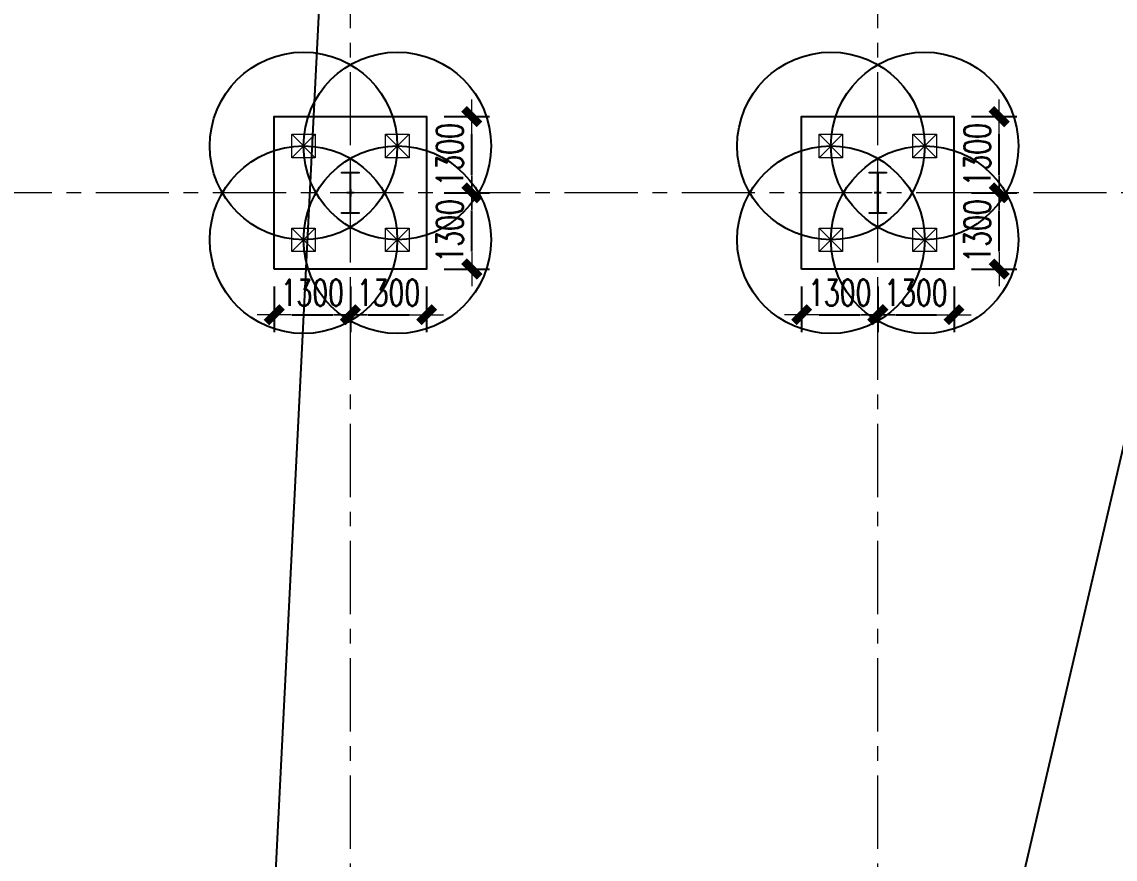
# Model space of a CAD drawing. Extents: x -1201378 to 2367219, y -619313 to 244905.
# Drawn here: x -215365 to -196708, y -58964 to -44682 of the extents above; entities that cross this region are included whole.
import ezdxf

# ---------------------------------------------------------------- set-up
doc = ezdxf.new("R2010")
doc.units = 0
doc.header["$LTSCALE"] = 1000
doc.linetypes.add('CENTER', pattern=[2, 1.25, -0.25, 0.25, -0.25])
doc.layers.get('0').update_dxf_attribs({"linetype": 'CONTINUOUS'})
doc.layers.get('Defpoints').update_dxf_attribs({"linetype": 'CONTINUOUS'})
for name, color, linetype, lineweight in [('S-axis', 111, 'CONTINUOUS', 0), ('S-col', 2, 'CONTINUOUS', 0), ('S-dim', 81, 'CONTINUOUS', 0), ('S-dote', 5, 'CENTER', 0), ('S-zhuang', 1, 'CONTINUOUS', 0)]:
    doc.layers.add(name, color=color, linetype=linetype, lineweight=lineweight)
doc.layers.add('S-DOTE1', color=140, linetype='CENTER')
doc.layers.add('S-HATCH1-W', color=252, linetype='CONTINUOUS')
doc.styles.add('SS1', font='tj-romans1.shx', dxfattribs={"width": 0.7, "bigfont": 'tj-hztxt1.shx'})
doc.dimstyles.new('S-150-ARCHI', dxfattribs={"dimscale": 150, "dimtxt": 3, "dimasz": 2, "dimexe": 2, "dimexo": 2, "dimgap": 1, "dimtad": 1, "dimdec": 0, "dimzin": 0, "dimdsep": 46, "dimtxsty": 'SS1', "dimblk1": 'TT', "dimblk2": 'TT', "dimsah": 1, "dimcen": 1, "dimclrd": 256, "dimclre": 256, "dimclrt": 256, "dimadec": 0, "dimazin": 0, "dimtfac": 1, "dimtdec": 0, "dimtix": 1, "dimtmove": 2, "dimatfit": 0, "dimldrblk": 'TT', "dimfxl": 2, "dimtolj": 1, "dimtzin": 0, "dimarcsym": 0})

# ---------------------------------------------------------------- blocks, each defined once
blk = doc.blocks.new('2#轴网')
at = {"layer": 'S-dote'}
for p, q in [((-209758.5, -270787), (-209758.5, -175298.2)), ((-200758.5, -270787), (-200758.5, -175298.2)), ((-74854.3, -247598.2), (-251154.3, -247598.2))]:
    blk.add_line(p, q, dxfattribs=at)
blk = doc.blocks.new('nt66')
at = {"layer": 'S-col'}
blk.add_lwpolyline([(-195790, 766820), (-195490, 766820), (-195490, 766808), (-195636, 766808), (-195636, 766132), (-195490, 766132), (-195490, 766120), (-195790, 766120), (-195790, 766132), (-195644, 766132), (-195644, 766808), (-195790, 766808)], close=True, dxfattribs=at)
blk = doc.blocks.new('33333')
for p in [(-59214, -109900), (-50214, -109900)]:
    blk.add_blockref('nt66', p)
blk = doc.blocks.new('S-ZHUANG-400')
at = {"layer": 'S-zhuang'}
for p, q in [((200, -200), (-200, 200)), ((-200, -200), (200, 200))]:
    blk.add_line(p, q, dxfattribs=at)
blk.add_lwpolyline([(-200, 200), (200, 200), (200, -200), (-200, -200)], close=True, dxfattribs=at)
blk = doc.blocks.new('CT4')
at = {"layer": 'Defpoints'}
for centre in [(-100831, -168442), (-99231, -168442), (-100831, -170042), (-99231, -170042)]:
    blk.add_circle(centre, 1600, dxfattribs=at)
at = {"layer": 'S-DOTE1', "ltscale": 0.25}
for p, q in [((-100031, -169182), (-100031, -169302)), ((-99971, -169242), (-100091, -169242))]:
    blk.add_line(p, q, dxfattribs=at)
at = {"layer": 'S-HATCH1-W'}
blk.add_lwpolyline([(-101331, -170542), (-101331, -167942), (-98731, -167942), (-98731, -170542)], close=True, dxfattribs=at)
at = {"layer": 'S-zhuang', "rotation": 90.00000000000001}
for p in [(-100831, -168442), (-99231, -168442), (-100831, -170042), (-99231, -170042)]:
    blk.add_blockref('S-ZHUANG-400', p, dxfattribs=at)
blk = doc.blocks.new('TT')
blk.add_line((-0.969, 0), (0.969, 0))
at = {"const_width": 0.45}
blk.add_lwpolyline([(-0.442, -0.442), (0.442, 0.442)], dxfattribs=at)
blk = doc.blocks.new('*D2185')
at = {"layer": 'Defpoints', "color": 0, "transparency": 16777216}
for p in [(-211058, -48898), (-209758, -48898), (-209758, -49677)]:
    blk.add_point(p, dxfattribs=at)
at = {"layer": 'S-dim', "lineweight": -2, "transparency": 16777216}
for p, q in [((-211058, -49198), (-211058, -49977)), ((-209758, -49198), (-209758, -49977)), ((-210758, -49677), (-210058, -49677))]:
    blk.add_line(p, q, dxfattribs=at)
at = {"layer": 'S-dim', "lineweight": -2, "transparency": 16777216, "xscale": 300, "yscale": 300, "zscale": 300, "rotation": 180}
blk.add_blockref('TT', (-211058, -49677), dxfattribs=at)
at = {"layer": 'S-dim', "lineweight": -2, "transparency": 16777216, "xscale": 300, "yscale": 300, "zscale": 300}
blk.add_blockref('TT', (-209758, -49677), dxfattribs=at)
at = {"layer": 'S-dim', "transparency": 16777216, "insert": (-210408, -49302), "char_height": 450, "attachment_point": 5, "style": 'SS1'}
blk.add_mtext('\\A1;1300', dxfattribs=at)
blk = doc.blocks.new('*D2186')
at = {"layer": 'Defpoints', "color": 0, "transparency": 16777216}
for p in [(-209758, -48898), (-208458, -48898), (-208458, -49677)]:
    blk.add_point(p, dxfattribs=at)
at = {"layer": 'S-dim', "lineweight": -2, "transparency": 16777216}
for p, q in [((-209758, -49198), (-209758, -49977)), ((-208458, -49198), (-208458, -49977)), ((-209458, -49677), (-208758, -49677))]:
    blk.add_line(p, q, dxfattribs=at)
at = {"layer": 'S-dim', "lineweight": -2, "transparency": 16777216, "xscale": 300, "yscale": 300, "zscale": 300, "rotation": 180}
blk.add_blockref('TT', (-209758, -49677), dxfattribs=at)
at = {"layer": 'S-dim', "lineweight": -2, "transparency": 16777216, "xscale": 300, "yscale": 300, "zscale": 300}
blk.add_blockref('TT', (-208458, -49677), dxfattribs=at)
at = {"layer": 'S-dim', "transparency": 16777216, "insert": (-209108, -49302), "char_height": 450, "attachment_point": 5, "style": 'SS1'}
blk.add_mtext('\\A1;1300', dxfattribs=at)
blk = doc.blocks.new('*D2187')
at = {"layer": 'Defpoints', "color": 0, "transparency": 16777216}
for p in [(-208458, -47598), (-207687, -47598), (-208458, -48898)]:
    blk.add_point(p, dxfattribs=at)
at = {"layer": 'S-dim', "lineweight": -2, "transparency": 16777216}
for p, q in [((-208158, -47598), (-207387, -47598)), ((-207687, -48598), (-207687, -47898)), ((-208158, -48898), (-207387, -48898))]:
    blk.add_line(p, q, dxfattribs=at)
at = {"layer": 'S-dim', "lineweight": -2, "transparency": 16777216, "xscale": 300, "yscale": 300, "zscale": 300}
for p, rotation in [((-207687, -47598), 90), ((-207687, -48898), 270)]:
    blk.add_blockref('TT', p, dxfattribs=dict(at, rotation=rotation))
at = {"layer": 'S-dim', "transparency": 16777216, "insert": (-208062, -48248), "char_height": 450, "attachment_point": 5, "rotation": 90, "style": 'SS1'}
blk.add_mtext('\\A1;1300', dxfattribs=at)
blk = doc.blocks.new('*D2188')
at = {"layer": 'Defpoints', "color": 0, "transparency": 16777216}
for p in [(-208458, -46298), (-207687, -46298), (-208458, -47598)]:
    blk.add_point(p, dxfattribs=at)
at = {"layer": 'S-dim', "lineweight": -2, "transparency": 16777216}
for p, q in [((-208158, -46298), (-207387, -46298)), ((-207687, -47298), (-207687, -46598)), ((-208158, -47598), (-207387, -47598))]:
    blk.add_line(p, q, dxfattribs=at)
at = {"layer": 'S-dim', "lineweight": -2, "transparency": 16777216, "xscale": 300, "yscale": 300, "zscale": 300}
for p, rotation in [((-207687, -46298), 90), ((-207687, -47598), 270)]:
    blk.add_blockref('TT', p, dxfattribs=dict(at, rotation=rotation))
at = {"layer": 'S-dim', "transparency": 16777216, "insert": (-208062, -46948), "char_height": 450, "attachment_point": 5, "rotation": 90, "style": 'SS1'}
blk.add_mtext('\\A1;1300', dxfattribs=at)
blk = doc.blocks.new('*D2189')
at = {"layer": 'Defpoints', "color": 0, "transparency": 16777216}
for p in [(-202058, -48898), (-200758, -48898), (-200758, -49677)]:
    blk.add_point(p, dxfattribs=at)
at = {"layer": 'S-dim', "lineweight": -2, "transparency": 16777216}
for p, q in [((-202058, -49198), (-202058, -49977)), ((-200758, -49198), (-200758, -49977)), ((-201758, -49677), (-201058, -49677))]:
    blk.add_line(p, q, dxfattribs=at)
at = {"layer": 'S-dim', "lineweight": -2, "transparency": 16777216, "xscale": 300, "yscale": 300, "zscale": 300, "rotation": 180}
blk.add_blockref('TT', (-202058, -49677), dxfattribs=at)
at = {"layer": 'S-dim', "lineweight": -2, "transparency": 16777216, "xscale": 300, "yscale": 300, "zscale": 300}
blk.add_blockref('TT', (-200758, -49677), dxfattribs=at)
at = {"layer": 'S-dim', "transparency": 16777216, "insert": (-201408, -49302), "char_height": 450, "attachment_point": 5, "style": 'SS1'}
blk.add_mtext('\\A1;1300', dxfattribs=at)
blk = doc.blocks.new('*D2190')
at = {"layer": 'Defpoints', "color": 0, "transparency": 16777216}
for p in [(-200758, -48898), (-199458, -48898), (-199458, -49677)]:
    blk.add_point(p, dxfattribs=at)
at = {"layer": 'S-dim', "lineweight": -2, "transparency": 16777216}
for p, q in [((-200758, -49198), (-200758, -49977)), ((-199458, -49198), (-199458, -49977)), ((-200458, -49677), (-199758, -49677))]:
    blk.add_line(p, q, dxfattribs=at)
at = {"layer": 'S-dim', "lineweight": -2, "transparency": 16777216, "xscale": 300, "yscale": 300, "zscale": 300, "rotation": 180}
blk.add_blockref('TT', (-200758, -49677), dxfattribs=at)
at = {"layer": 'S-dim', "lineweight": -2, "transparency": 16777216, "xscale": 300, "yscale": 300, "zscale": 300}
blk.add_blockref('TT', (-199458, -49677), dxfattribs=at)
at = {"layer": 'S-dim', "transparency": 16777216, "insert": (-200108, -49302), "char_height": 450, "attachment_point": 5, "style": 'SS1'}
blk.add_mtext('\\A1;1300', dxfattribs=at)
blk = doc.blocks.new('*D2191')
at = {"layer": 'Defpoints', "color": 0, "transparency": 16777216}
for p in [(-199458, -47598), (-198687, -47598), (-199458, -48898)]:
    blk.add_point(p, dxfattribs=at)
at = {"layer": 'S-dim', "lineweight": -2, "transparency": 16777216}
for p, q in [((-199158, -47598), (-198387, -47598)), ((-198687, -48598), (-198687, -47898)), ((-199158, -48898), (-198387, -48898))]:
    blk.add_line(p, q, dxfattribs=at)
at = {"layer": 'S-dim', "lineweight": -2, "transparency": 16777216, "xscale": 300, "yscale": 300, "zscale": 300}
for p, rotation in [((-198687, -47598), 90), ((-198687, -48898), 270)]:
    blk.add_blockref('TT', p, dxfattribs=dict(at, rotation=rotation))
at = {"layer": 'S-dim', "transparency": 16777216, "insert": (-199062, -48248), "char_height": 450, "attachment_point": 5, "rotation": 90, "style": 'SS1'}
blk.add_mtext('\\A1;1300', dxfattribs=at)
blk = doc.blocks.new('*D2192')
at = {"layer": 'Defpoints', "color": 0, "transparency": 16777216}
for p in [(-199458, -46298), (-198687, -46298), (-199458, -47598)]:
    blk.add_point(p, dxfattribs=at)
at = {"layer": 'S-dim', "lineweight": -2, "transparency": 16777216}
for p, q in [((-199158, -46298), (-198387, -46298)), ((-198687, -47298), (-198687, -46598)), ((-199158, -47598), (-198387, -47598))]:
    blk.add_line(p, q, dxfattribs=at)
at = {"layer": 'S-dim', "lineweight": -2, "transparency": 16777216, "xscale": 300, "yscale": 300, "zscale": 300}
for p, rotation in [((-198687, -46298), 90), ((-198687, -47598), 270)]:
    blk.add_blockref('TT', p, dxfattribs=dict(at, rotation=rotation))
at = {"layer": 'S-dim', "transparency": 16777216, "insert": (-199062, -46948), "char_height": 450, "attachment_point": 5, "rotation": 90, "style": 'SS1'}
blk.add_mtext('\\A1;1300', dxfattribs=at)

msp = doc.modelspace()

# ---------------------------------------------------------------- linework, layer by layer
at = {"layer": 'Defpoints', "color": 1}
for q in [(-207137.5, 18363.8), (-180133.5, 18351.8)]:
    msp.add_line((-214519.2, -128743.1), q, dxfattribs=at)

# ---------------------------------------------------------------- block references
at = {"layer": 'S-axis'}
msp.add_blockref('2#轴网', (0, 200000), dxfattribs=at)
at = {"layer": 'S-col'}
msp.add_blockref('33333', (45095.7, -704168.2), dxfattribs=at)
at = {"layer": 'S-zhuang'}
for p in [(-109727.3, 121643.8), (-100727.3, 121643.8)]:
    msp.add_blockref('CT4', p, dxfattribs=at)

# ---------------------------------------------------------------- dimensions: what is measured, and where the dimension line sits
at = {"layer": 'S-dim'}
for base, p1, p2, picture, middle in [((-207686.9, -46298.2), (-208458.5, -47598.2), (-208458.5, -46298.2), '*D2188', (-208061.9, -46948.2)), ((-198686.9, -46298.2), (-199458.5, -47598.2), (-199458.5, -46298.2), '*D2192', (-199061.9, -46948.2)), ((-207686.9, -47598.2), (-208458.5, -48898.2), (-208458.5, -47598.2), '*D2187', (-208061.9, -48248.2)), ((-198686.9, -47598.2), (-199458.5, -48898.2), (-199458.5, -47598.2), '*D2191', (-199061.9, -48248.2))]:
    dim = msp.add_linear_dim(base=base, p1=p1, p2=p2, angle=90, dimstyle='S-150-ARCHI', dxfattribs=at)
    dim.commit()
    dim.dimension.update_dxf_attribs({"geometry": picture, "text_midpoint": middle})
for base, p1, p2, picture, middle in [((-209758.5, -49676.8), (-211058.5, -48898.2), (-209758.5, -48898.2), '*D2185', (-210408.5, -49301.8)), ((-208458.5, -49676.8), (-209758.5, -48898.2), (-208458.5, -48898.2), '*D2186', (-209108.5, -49301.8)), ((-200758.5, -49676.8), (-202058.5, -48898.2), (-200758.5, -48898.2), '*D2189', (-201408.5, -49301.8)), ((-199458.5, -49676.8), (-200758.5, -48898.2), (-199458.5, -48898.2), '*D2190', (-200108.5, -49301.8))]:
    dim = msp.add_linear_dim(base=base, p1=p1, p2=p2, dimstyle='S-150-ARCHI', dxfattribs=at)
    dim.commit()
    dim.dimension.update_dxf_attribs({"geometry": picture, "text_midpoint": middle})

doc.saveas('drawing.dxf')
